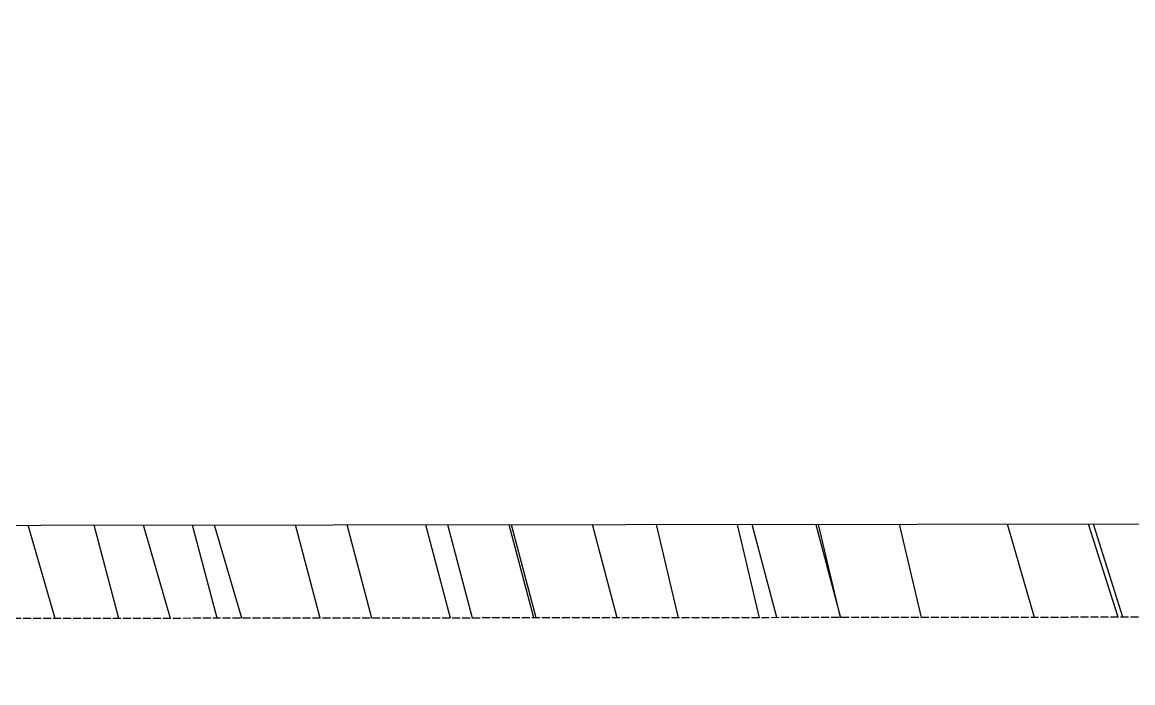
# Model space of a CAD drawing. Header units: feet. Extents: x -99009 to 3252343, y -11094690 to 9035152.
# Drawn here: x 2485332.6 to 2485667.8, y -1980705.4 to -1980506 of the extents above; entities that cross this region are included whole.
import ezdxf

# ---------------------------------------------------------------- set-up
doc = ezdxf.new("R2010")
doc.units = ezdxf.units.FT
doc.linetypes.add('PDF_IMPORT', pattern=[1, 0.8, -0.2])
doc.layers.add('1', color=1, linetype='Continuous')

# ---------------------------------------------------------------- blocks, each defined once
blk = doc.blocks.new('lEVELLING mACHINE')
at = {"color": 200, "linetype": 'PDF_IMPORT', "lineweight": 25, "ltscale": 3.011111, "transparency": 33554684}
blk.add_lwpolyline([(14908.07, 7227.35), (16708.55, 7227.35)], dxfattribs=at)
at = {"color": 200, "lineweight": 25, "transparency": 33554684}
for points in [[(15981.69, 7227.35), (15990.58, 7199.2)], [(15983.17, 7227.35), (15992.06, 7199.2)], [(16008.36, 7227.35), (16016.51, 7199.2)], [(16042.45, 7227.35), (16049.12, 7199.2)], [(16074.31, 7199.2), (16066.9, 7227.35), (16073.57, 7199.2)], [(16086.16, 7227.35), (16093.57, 7199.2)], [(16091.35, 7227.35), (16098.02, 7199.2)], [(16115.8, 7227.35), (16122.47, 7199.2)], [(16134.32, 7227.35), (16141.73, 7199.2)], [(16158.77, 7227.35), (16166.18, 7199.2)], [(16159.52, 7227.35), (16166.92, 7199.2)], [(16178.04, 7227.35), (16185.45, 7199.2)], [(16184.71, 7227.35), (16192.12, 7199.2)], [(16208.42, 7227.35), (16215.83, 7199.2)], [(16223.98, 7227.35), (16231.39, 7199.2)], [(16247.69, 7227.35), (16255.84, 7199.2)], [(16255.1, 7227.35), (16262.51, 7199.2)], [(16269.17, 7227.35), (16277.32, 7199.2)], [(16284.73, 7227.35), (16292.14, 7199.2)], [(16304, 7227.35), (16312.15, 7199.2)], [(16572.96, 7199.2), (15073.3, 7199.2)]]:
    blk.add_lwpolyline(points, dxfattribs=at)
blk = doc.blocks.new('A$Cac12730c')
blk.add_blockref('lEVELLING mACHINE', (-11218.13, -5688.95))

msp = doc.modelspace()

# ---------------------------------------------------------------- linework, layer by layer
at = {"layer": '1'}
msp.add_arc((2520410.24778, -1978395.99612), 100000, 84.1346387202, 194.3871675539, dxfattribs=at)

# ---------------------------------------------------------------- block references
at = {"transparency": 33554684, "rotation": 180.0650517140762}
msp.add_blockref('A$Cac12730c', (2490426.6334, -1979141.86212), dxfattribs=at)

doc.saveas('drawing.dxf')
